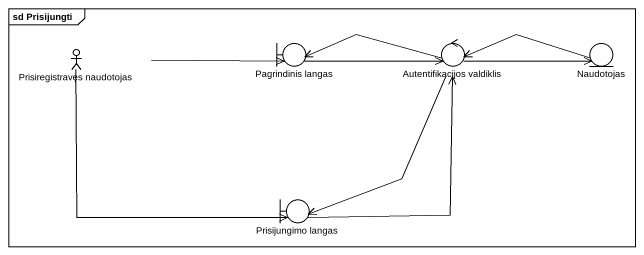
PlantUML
@startuml
mainframe sd Prisijungti
actor "Prisiregistravęs naudotojas" as Prisiregistravęs_naudotojas
boundary "Pagrindinis langas" as Pagrindinis_langas
control "Autentifikacijos valdiklis" as Autentifikacijos_valdiklis
entity Naudotojas
boundary "Prisijungimo langas" as Prisijungimo_langas
Prisiregistravęs_naudotojas -right-> Pagrindinis_langas
Prisiregistravęs_naudotojas --> Prisijungimo_langas
Pagrindinis_langas -right-> Autentifikacijos_valdiklis
Autentifikacijos_valdiklis -left-> Pagrindinis_langas
Autentifikacijos_valdiklis -right-> Naudotojas
Autentifikacijos_valdiklis --> Prisijungimo_langas
Naudotojas -left-> Autentifikacijos_valdiklis
Prisijungimo_langas -up-> Autentifikacijos_valdiklis
@enduml
